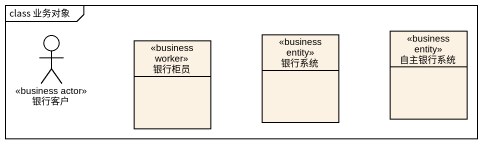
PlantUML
@startuml
mainframe class 业务对象
allowmixing
hide circle
hide empty members
actor 银行客户 <<business actor>>
class 银行柜员 <<business worker>>
class 银行系统 <<business entity>>
class 自主银行系统 <<business entity>>
@enduml
